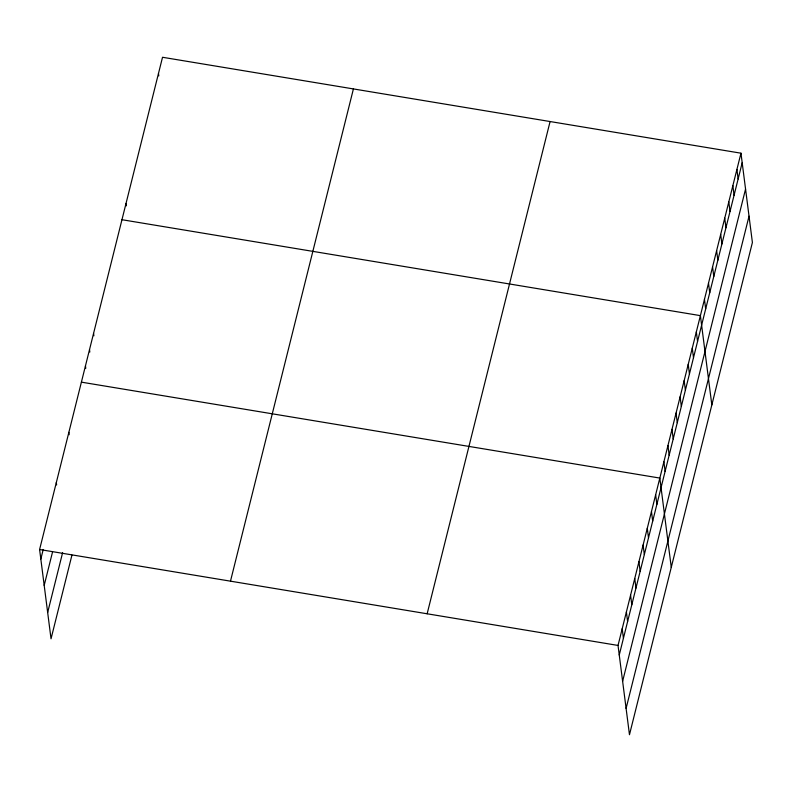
<?xml version="1.0" encoding="UTF-8"?>
<svg xmlns="http://www.w3.org/2000/svg" width="792" height="792" viewBox="0 0 792 792"><rect width="100%" height="100%" fill="white"/><g stroke="black" fill="none" stroke-linecap="round" stroke-linejoin="round"><path stroke-width="1.19" d="M71.933 555.123L51.034 638.807L39.6 549.509L162.528 57.272L740.966 153.193L752.4 242.491L629.472 734.728L618.027 645.44L740.966 153.193M40.828 559.073L43.213 549.509M44.194 585.387L52.559 551.915M47.669 612.493L62.598 552.727M230.482 581.17L353.41 88.932M427.145 613.78L550.084 121.542M619.255 654.994L742.183 162.756M622.621 681.308L745.559 189.07M626.096 708.414L749.034 216.176M121.968 219.711L700.395 315.632L711.83 404.93M81.398 382.15L659.825 478.071L671.269 567.369M39.6 549.509L618.027 645.44M736.907 169.439L738.134 179.002M732.847 185.684L734.075 195.248M728.788 201.93L730.016 211.484M724.739 218.166L725.957 227.73M720.68 234.412L721.898 243.976M716.621 250.658L717.849 260.221M712.562 266.904L713.79 276.467M708.503 283.15L709.731 292.713M704.454 299.386L705.672 308.949M696.336 331.878L697.564 341.441M692.277 348.124L693.505 357.687M688.228 364.37L689.446 373.933M684.169 380.606L685.387 390.169M680.11 396.851L681.338 406.415M676.051 413.097L677.279 422.661M671.992 429.343L673.22 438.907M667.943 445.589L669.161 455.152M663.884 461.825L665.112 471.388M655.647 494.812L656.875 504.375M651.469 511.543L652.687 521.106M647.292 528.284L648.509 537.847M643.104 545.015L644.332 554.578M638.926 561.756L640.154 571.319M634.748 578.487L635.976 588.05M630.571 595.228L631.798 604.791M626.393 611.968L627.611 621.522M622.205 628.699L623.433 638.263M158.479 73.517L158.786 75.903M126.017 203.465L126.324 205.861M93.565 333.422L93.872 335.808M89.506 349.668L89.813 352.054M85.457 365.904L85.764 368.3M68.855 432.363L69.161 434.749M56.321 482.566L56.628 484.961"/></g></svg>
